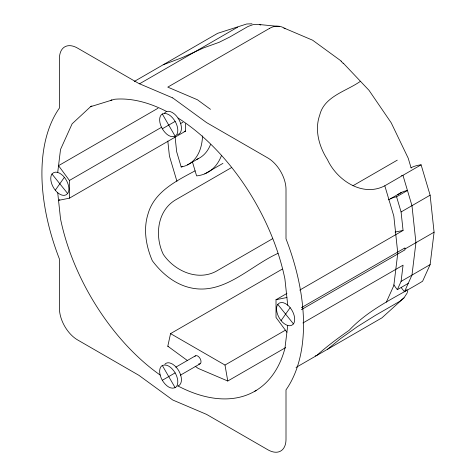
<?xml version="1.0" encoding="UTF-8"?>
<svg xmlns="http://www.w3.org/2000/svg" width="476" height="476" viewBox="0 0 476 476"><rect width="100%" height="100%" fill="white"/><g stroke="black" fill="none" stroke-linecap="round" stroke-linejoin="round"><path stroke-width="0.71" d="M57.721 172.395L60.523 149.458L72.126 123.808L90.583 106.683L91.868 105.94M287.724 325.507L284.922 348.444A164.274 94.843 60 0 1 178.214 386.101M393.86 284.898A67.473 38.955 60 0 0 397.323 289.688L401.084 281.381L403.065 265.168L302.92 322.984M301.403 307.68L404.933 247.907L404.933 249.864L301.403 309.632M315.219 355.923L316.599 355.572C326.851 346.409 337.883 338.156 349.158 330.308C369.56 308.496 397.531 296.524 422.605 281.233L430.125 264.614L434.082 232.187L430.125 195.184L421.105 164.827A81.491 47.053 60 0 0 411.026 167.736M168.076 346.445L167.808 346.207L170.545 333.622L282.256 269.124M407.277 292.508L407.825 290.693M386.304 302.189L393.825 285.57L397.781 253.143L393.825 216.14L384.804 185.783L421.105 164.827M401.262 287.671A81.491 47.053 60 0 0 404.457 291.711L411.972 275.092L415.935 242.665L411.972 205.662L402.952 175.305A81.491 47.053 60 0 0 401.518 175.489M296.018 367.454L381.913 317.867L403.999 297.857L407.099 293.109M55.293 190.227L64.367 177.316C61.725 173.823 55.668 169.652 51.973 173.996A12.834 7.408 60 0 0 55.293 190.227C57.935 193.72 63.992 197.891 67.687 193.548A12.834 7.408 60 0 0 64.367 177.316M281.078 320.586L290.152 307.675C287.51 304.182 281.453 300.011 277.758 304.348A12.834 7.408 60 0 0 281.078 320.586C283.72 324.079 289.777 328.244 293.472 323.906A12.834 7.408 60 0 0 290.152 307.675M327.583 349.229L340.334 338.757L357.416 326.619L375.284 315.445L399.739 301.326L403.999 297.857M404.457 291.711L407.099 289.509M134.274 81.461L217.633 33.332L246.699 23.99L251.982 23.8M110.605 100.507L111.884 99.764M139.462 83.841L237.655 27.156M269.41 28.447L167.772 87.126L197.403 99.752L210.487 109.319M158.014 108.242L58.542 165.672L69.431 180.458L69.431 198.171L58.542 200.384L59.827 199.646M69.431 180.458L161.846 127.104M162.31 128.794L175.144 121.386C172.58 117.191 167.742 111.86 162.31 113.972A12.834 7.408 60 0 0 162.31 128.794C164.88 132.982 169.718 138.32 175.144 136.201A12.834 7.408 60 0 0 175.144 121.386M180.386 123.695L182.927 122.225M69.431 198.171L185.592 131.108L185.592 123.724M175.085 136.88L176.679 151.82L181.189 166.999L182.475 166.261M187.407 164.94L198.296 158.651M195.089 170.83C176.275 180.975 154.17 191.745 147.965 214.152C143.139 229.462 146.072 246.235 152.326 260.729C161.751 273.391 174.805 284.315 190.483 287.79C223.97 295.459 250.025 265.888 278.014 253.369M360.451 81.289L360.415 81.307C346.516 91.225 324.352 96.188 319.765 114.96C314.333 129.996 319.11 146.608 327.458 159.615C336.895 180.202 362.617 197.463 384.804 185.783M204.793 173.841L222.941 163.363M231.52 167.582L175.346 200.015C157.044 211.07 154.599 236.405 163.31 254.386C174.525 270.921 197.689 281.471 216.413 271.147L272.593 238.714M352.948 185.747L397.27 160.156M390.356 198.831L401.244 192.548M388.475 199.884A67.473 38.955 60 0 1 396.573 196.772L407.462 190.483A67.473 38.955 60 0 0 397.591 194.833M299.713 290.116L403.065 230.449L401.084 211.951L430.125 195.184M286.903 332.23L276.015 317.438L276.015 299.731L286.921 293.43M175.769 367.186L195.457 355.816M162.31 380.288L175.144 372.881C172.58 368.686 167.742 363.355 162.31 365.467A12.834 7.408 60 0 0 162.31 380.288C164.88 384.477 169.718 389.814 175.144 387.696A12.834 7.408 60 0 0 175.144 372.881M180.386 375.189L200.081 363.819M405.04 248.948L434.082 232.187M170.545 333.622L224.993 365.056L285.404 330.183M195.16 366.217L198.135 368.388L227.766 381.014L285.665 347.587M401.084 281.381L430.125 264.614M397.323 289.688L408.218 283.404M254.862 391.218L256.147 390.475M163.185 64.766L182.57 57.477L203.603 47.898L219.144 42.304L229.777 37.003L247.931 26.525L253.095 24.627L258.849 24.478L279.412 26.519M90.583 106.683L114.645 99.258A164.274 94.843 60 0 1 166.54 111.438M184.141 131.4L185.592 131.108M395.08 232.074L403.065 230.449M276.015 299.731L286.903 297.512M259.509 24.663L260.83 25.02M283.916 27.995L312.607 40.198L341.298 61.118M167.808 346.207L187.431 360.564M341.042 61.202L343.101 63.32M343.208 63.088L369.031 90.351L391.212 122.808L408.229 158.24L411.157 168.093M277.758 304.348L293.472 323.906M51.973 173.996L67.687 193.548M162.31 113.972L175.144 136.201M162.31 365.467L175.144 387.696M396.573 196.772L401.084 211.951M192.286 161.406L196.594 175.894A81.491 47.053 60 0 0 221.411 155.7M176.941 181.314L169.42 156.015L167.82 141.069M224.993 365.056L227.766 381.014M287.724 305.187L284.922 279.013A164.274 94.843 60 0 0 178.054 118.042M57.721 192.715L60.523 218.889A164.274 94.843 60 0 0 160.239 375.1M164.5 113.217A12.834 7.408 60 0 1 170.009 111.515L172.36 112.514L174.71 114.228A12.834 7.408 60 0 1 181.296 126.336A12.834 7.408 60 0 1 177.566 134.583M194.94 356.298A4.623 2.666 60 0 1 200.36 359.017A4.623 2.666 60 0 1 198.617 363.95M164.922 364.188A12.834 7.408 60 0 1 170.009 363.01L172.36 364.009L174.71 365.723A12.834 7.408 60 0 1 181.296 377.831A12.834 7.408 60 0 1 177.566 386.078M269.41 28.453A25.686 17.701 -72.3 0 1 285.082 28.768M210.499 144.579A67.473 38.955 60 0 1 196.32 159.519M202.544 135.898A67.473 38.955 60 0 1 181.189 166.999M172.723 97.907L138.867 83.508L77.594 48.13A25.668 14.821 60 0 0 59.441 58.613L59.441 108.028A184.985 106.802 60 0 0 59.441 259.069L59.441 308.484A25.668 14.821 60 0 0 77.594 339.923L138.867 375.302L172.723 399.995L206.578 414.394L267.851 449.766A25.668 14.821 60 0 0 286.005 439.288L286.005 389.874A184.985 106.802 60 0 0 286.005 238.833L286.005 189.412A25.668 14.821 60 0 0 267.851 157.978L206.578 122.6L172.723 97.907"/></g></svg>
